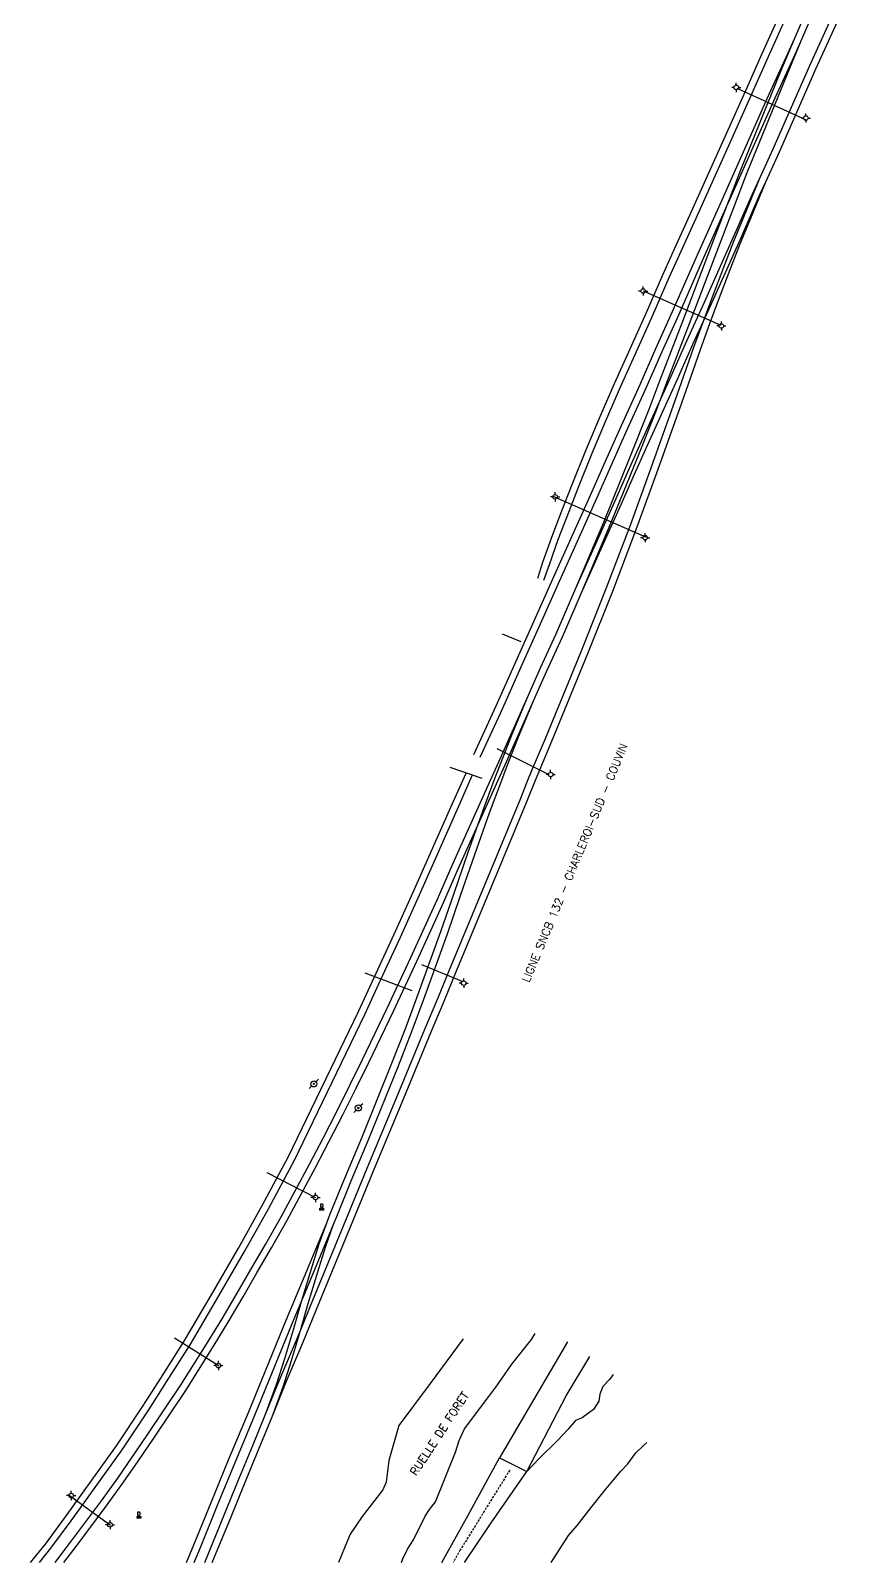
# Model space of a CAD drawing. Header units: millimetres. Extents: x 152000 to 153001, y 121000 to 122000.
# Drawn here: x 152595.6 to 152773.6, y 121000 to 121334.9 of the extents above; entities that cross this region are included whole.
import ezdxf

# ---------------------------------------------------------------- set-up
doc = ezdxf.new("R2010")
doc.units = ezdxf.units.MM
doc.linetypes.add('DASHED', pattern=[0.75, 0.5, -0.25])
doc.layers.get('0').update_dxf_attribs({"linetype": 'CONTINUOUS'})
for name, color, linetype in [('W0001', 6, 'DASHED'), ('W0008', 7, 'CONTINUOUS'), ('W0017', 7, 'CONTINUOUS'), ('W0211', 2, 'CONTINUOUS'), ('W0214', 2, 'CONTINUOUS'), ('W0438', 7, 'CONTINUOUS'), ('W0473', 7, 'CONTINUOUS'), ('W0610', 7, 'CONTINUOUS'), ('W0611', 7, 'CONTINUOUS'), ('W0700', 7, 'CONTINUOUS'), ('W0989', 7, 'CONTINUOUS')]:
    doc.layers.add(name, color=color, linetype=linetype)
doc.styles.get("Standard").update_dxf_attribs({"font": 'romans.shx', "width": 0.85})

# ---------------------------------------------------------------- blocks, each defined once
blk = doc.blocks.new('T610')
for p, q in [((-0.500001, 0), (-1.000002, 0)), ((0, 0.500001), (0, 1.000002)), ((0.500001, 0), (1.000002, 0)), ((0, -0.500001), (0, -1.000002))]:
    blk.add_line(p, q)
blk.add_ellipse((0, 0), major_axis=(-0.353554, 0.353554), ratio=1, start_param=3.926990817, end_param=10.2101761242)
blk = doc.blocks.new('T473')
for p, q in [((-0.166667, 0.166667), (0.166667, -0.166667)), ((-0.166667, -0.166667), (0.166667, 0.166667)), ((0.500001, 0.500001), (1.000002, 1.000002)), ((-1.000002, -1.000002), (-0.500001, -0.500001))]:
    blk.add_line(p, q)
blk.add_ellipse((0, 0), major_axis=(0.471405, 0.471405), ratio=1, start_param=5.4977871438, end_param=11.780972451)
blk = doc.blocks.new('T438')
for p, q in [((-0.4, 0.2), (0.4, 0.2)), ((-0.4, -0.2), (-0.4, 0.2)), ((0.15, 1.1), (-0.3, 1.1)), ((-0.3, 1.1), (-0.3, 0.5)), ((-0.3, 0.5), (0.15, 0.5)), ((0.3, 0.65), (0.3, 0.95)), ((0.4, 0.2), (0.4, -0.2))]:
    blk.add_line(p, q)
at = {"flags": 128}
for points in [[(-0.4, -0.2), (0.4, 0.2)], [(0.4, -0.2), (-0.4, -0.2)]]:
    blk.add_lwpolyline(points, dxfattribs=at)
for centre, major_axis, start_param, end_param in [((0.15, 0.95), (0.106, -0.106), 0.785398, 2.356194), ((0.15, 0.65), (0.106, 0.106), 3.926991, 5.497787)]:
    blk.add_ellipse(centre, major_axis=major_axis, ratio=1, start_param=start_param, end_param=end_param)

msp = doc.modelspace()

# ---------------------------------------------------------------- linework, layer by layer
at = {"layer": 'W0001'}
msp.add_lwpolyline([(152700.43, 121020.18), (152689.6, 121002.74), (152688.05, 121000)], dxfattribs=at)
at = {"layer": 'W0008'}
for points in [[(152685.58, 121000), (152691.35, 121010.32), (152698.21, 121022.89), (152704.19, 121019.84)], [(152690.55, 121000), (152696.33, 121008.64), (152704.19, 121019.84)]]:
    msp.add_lwpolyline(points, dxfattribs=at)
at = {"layer": 'W0017'}
for points in [[(152713.07, 121048.19), (152698.21, 121022.89)], [(152704.19, 121019.84), (152712.78, 121036.41), (152717.97, 121044.99)]]:
    msp.add_lwpolyline(points, dxfattribs=at)
at = {"layer": 'W0211'}
for points in [[(152676.75, 121000), (152677.06, 121000.78), (152678.02, 121002.85), (152679.39, 121004.94), (152681.89, 121010.09), (152682.85, 121011.59), (152684.17, 121013.21), (152686.17, 121018.1), (152688.52, 121024.07), (152689.36, 121026.65), (152690.55, 121029.2), (152695.87, 121036.28), (152697.39, 121038.32), (152698.74, 121040.3), (152700.88, 121043.3), (152705.21, 121048.74), (152705.99, 121050.03)], [(152709.51, 121000), (152713.28, 121005.89), (152715.14, 121008.07), (152718.24, 121012.01), (152721.08, 121015.6), (152724.74, 121019.97), (152726.24, 121021.58), (152728.04, 121023.93), (152729.67, 121025.52), (152730.39, 121026.2)]]:
    msp.add_lwpolyline(points, dxfattribs=at)
at = {"layer": 'W0214'}
for points in [[(152690.22, 121048.9), (152683.03, 121039.12), (152676.18, 121029.95), (152673.97, 121022.25), (152673.37, 121017.5), (152672.64, 121015.83), (152668.13, 121010), (152665.51, 121006.17), (152664.25, 121003.15), (152662.95, 121000)], [(152723.07, 121041.04), (152722.21, 121039.97), (152720.8, 121038.44), (152720.1, 121036.77), (152719.91, 121035.21), (152718.76, 121033.4), (152716.3, 121031.59), (152714.83, 121030.99), (152713.17, 121029.12), (152710.89, 121026.65), (152706.83, 121022.68), (152704.19, 121019.84)]]:
    msp.add_lwpolyline(points, dxfattribs=at)
at = {"layer": 'W0611'}
for points in [[(152765.49, 121315.27), (152750.2, 121322.29)], [(152746.65, 121270.44), (152729.7, 121277.91)], [(152730.36, 121224.07), (152709.9, 121233.06)], [(152698.74, 121203.04), (152702.87, 121201.35)], [(152697.6, 121177.94), (152709, 121172.23)], [(152694.39, 121171.4), (152687.38, 121173.81)], [(152690.25, 121126.96), (152681.17, 121130.66)], [(152679.04, 121124.97), (152668.82, 121128.82)], [(152647.27, 121085.23), (152657.93, 121079.79)], [(152627.08, 121049.11), (152636.82, 121043)], [(152603.83, 121014.87), (152613.09, 121008.14)]]:
    msp.add_lwpolyline(points, dxfattribs=at)
at = {"layer": 'W0700'}
for points in [[(152696.22, 121171), (152698.04, 121175.03), (152704.24, 121188.98), (152707.17, 121195.58), (152710.54, 121202.99), (152714.91, 121212.98), (152716.55, 121216.72), (152719.89, 121224.16), (152723.4, 121231.94), (152726.35, 121238.57), (152728.88, 121244.25), (152735.76, 121259.34), (152739.16, 121267.12), (152743.01, 121275.53), (152749.77, 121290.61), (152753.71, 121299.55), (152755.11, 121302.62), (152758.03, 121309.03), (152766.09, 121327.29), (152772.24, 121340.9)], [(152692.58, 121176.62), (152697.45, 121187.28), (152701.74, 121196.92), (152705.79, 121205.87), (152709.66, 121214.5), (152718.06, 121233.32), (152721.4, 121240.76), (152724.52, 121247.78), (152728.98, 121257.54), (152732.38, 121265.38), (152736.06, 121273.5), (152741.19, 121285.24), (152747.15, 121298.6), (152757.12, 121320.85), (152760.91, 121329.09), (152762.7, 121333.14), (152764.84, 121338.01)], [(152693.98, 121176.02), (152698.83, 121186.65), (152703.13, 121196.3), (152707.17, 121205.24), (152711.05, 121213.88), (152719.44, 121232.7), (152722.79, 121240.14), (152725.9, 121247.16), (152730.37, 121256.92), (152733.77, 121264.76), (152737.45, 121272.88), (152742.58, 121284.62), (152748, 121296.78), (152748.54, 121297.98), (152758.51, 121320.23), (152762.3, 121328.46), (152764.1, 121332.55), (152766.23, 121337.4)], [(152697.89, 121171), (152699.43, 121174.41), (152705.64, 121188.38), (152708.56, 121194.96), (152711.93, 121202.37), (152712.44, 121203.55), (152716.3, 121212.36), (152717.94, 121216.1), (152721.28, 121223.54), (152724.79, 121231.32), (152727.74, 121237.95), (152730.27, 121243.63), (152737.15, 121258.72), (152740.55, 121266.5), (152742.8, 121271.41), (152744.39, 121274.9), (152751.16, 121289.99), (152755.09, 121298.93), (152756.5, 121302.02), (152759.42, 121308.41), (152767.48, 121326.67), (152773.63, 121340.28)], [(152706.57, 121215.21), (152707.68, 121218.7), (152709.62, 121224.15), (152712.07, 121230.51), (152714.04, 121235.65), (152717.08, 121243.11), (152720.01, 121250.06), (152723.35, 121257.77), (152726.45, 121264.68), (152730.32, 121273.31), (152733.89, 121281.52), (152736.53, 121287.31), (152739.85, 121294.55), (152747.9, 121312.54), (152752.39, 121322.5), (152755.65, 121329.89), (152760.26, 121340.05)], [(152707.91, 121214.74), (152709.11, 121218.2), (152711.05, 121223.63), (152713.49, 121229.96), (152715.45, 121235.09), (152718.48, 121242.53), (152721.4, 121249.46), (152724.74, 121257.16), (152727.83, 121264.06), (152731.71, 121272.7), (152735.27, 121280.9), (152737.92, 121286.68), (152741.23, 121293.92), (152749.29, 121311.92), (152753.78, 121321.88), (152757.04, 121329.27), (152761.65, 121339.43)], [(152714.91, 121212.98), (152720.98, 121227.44), (152726.79, 121241.73), (152730.94, 121252.11), (152733.35, 121258.53), (152738.29, 121271.38), (152745.22, 121289.57), (152748, 121296.78), (152750.98, 121304.45), (152759.76, 121326.01), (152762.7, 121333.14)], [(152716.3, 121212.36), (152722.38, 121226.86), (152728.2, 121241.16), (152732.36, 121251.56), (152734.77, 121257.99), (152739.71, 121270.84), (152746.64, 121289.03), (152749.42, 121296.24), (152752.39, 121303.89), (152761.17, 121325.44), (152764.1, 121332.55)], [(152704.41, 121171), (152705.2, 121172.98), (152708.21, 121180.11), (152716.09, 121199.27), (152721.54, 121212.91), (152726.89, 121226.97), (152731.75, 121240.32), (152733.71, 121245.9), (152736.2, 121252.83), (152738.5, 121259.42), (152740.72, 121265.67), (152742.8, 121271.41), (152744.67, 121276.51), (152747.23, 121283.21), (152749.44, 121288.87), (152755.11, 121302.62)], [(152706.05, 121171), (152706.61, 121172.4), (152709.61, 121179.53), (152717.5, 121198.7), (152722.95, 121212.35), (152728.32, 121226.44), (152733.18, 121239.81), (152735.14, 121245.39), (152737.64, 121252.32), (152739.94, 121258.92), (152742.15, 121265.16), (152744.22, 121270.89), (152746.1, 121275.97), (152748.64, 121282.66), (152750.86, 121288.3), (152756.5, 121302.02)], [(152697.04, 121171), (152698.3, 121174.36), (152700.8, 121180.72), (152704.24, 121188.98)], [(152698.67, 121171), (152699.72, 121173.81), (152702.21, 121180.15), (152705.64, 121188.38)], [(152595.6, 121000), (152598.83, 121004.01), (152603.26, 121009.98), (152614.36, 121025.47), (152620.16, 121034.18), (152624.06, 121040.29), (152629.22, 121048.36), (152635.48, 121059.04), (152641.1, 121068.73), (152646.29, 121078.02), (152651.97, 121088.63), (152667.35, 121120.45), (152670.77, 121127.91), (152675.15, 121137.34), (152679.3, 121146.55), (152688.12, 121166.45), (152690.9, 121172.58)], [(152597.56, 121000), (152600.04, 121003.08), (152604.49, 121009.08), (152615.61, 121024.6), (152621.43, 121033.35), (152625.34, 121039.47), (152630.52, 121047.57), (152636.79, 121058.27), (152642.42, 121067.98), (152647.62, 121077.29), (152653.33, 121087.94), (152668.72, 121119.81), (152672.15, 121127.28), (152676.53, 121136.7), (152680.69, 121145.93), (152689.51, 121165.82), (152692.22, 121172.03)], [(152600.95, 121000), (152604.36, 121004.42), (152611.12, 121013.48), (152614.69, 121018.41), (152617.84, 121022.97), (152621.28, 121028.04), (152628.4, 121038.66), (152631.41, 121043.42), (152634.48, 121048.29), (152637.51, 121053.27), (152640.8, 121058.85), (152643.79, 121064.03), (152646.96, 121069.49), (152650.39, 121075.58), (152653.46, 121081.21), (152656.61, 121087.07), (152659.59, 121092.76), (152662.57, 121098.56), (152665.46, 121104.37), (152668.21, 121109.94), (152673.64, 121121.18), (152678.81, 121132.27), (152681.78, 121138.81), (152684.59, 121145.04), (152688.05, 121152.87), (152696.22, 121171)], [(152602.87, 121000), (152605.57, 121003.5), (152612.34, 121012.58), (152615.93, 121017.53), (152619.1, 121022.11), (152622.54, 121027.19), (152629.67, 121037.83), (152632.69, 121042.6), (152635.77, 121047.49), (152638.82, 121052.49), (152642.12, 121058.08), (152645.1, 121063.27), (152648.28, 121068.74), (152651.72, 121074.84), (152654.8, 121080.49), (152657.95, 121086.36), (152660.94, 121092.06), (152663.92, 121097.88), (152666.82, 121103.69), (152669.58, 121109.27), (152675.01, 121120.53), (152680.19, 121131.63), (152683.17, 121138.18), (152685.98, 121144.42), (152689.43, 121152.26), (152697.89, 121171)], [(152629.74, 121000), (152631.33, 121003.8), (152635.09, 121013.1), (152638.91, 121022.42), (152643.24, 121032.8), (152651.49, 121052.92), (152656.04, 121063.74), (152660.37, 121074.26), (152661.17, 121076.2), (152664.32, 121084.02), (152668.05, 121092.82), (152674.64, 121109.16), (152677.66, 121116.84), (152680.2, 121123.66), (152685.36, 121137.96), (152688.24, 121146.3), (152691.36, 121155.3), (152694.58, 121164.43), (152697.04, 121171)], [(152631.38, 121000), (152632.74, 121003.22), (152636.5, 121012.53), (152640.32, 121021.84), (152644.64, 121032.22), (152652.89, 121052.34), (152657.44, 121063.15), (152661.78, 121073.71), (152662.58, 121075.63), (152665.72, 121083.44), (152669.45, 121092.24), (152676.05, 121108.6), (152679.08, 121116.29), (152681.63, 121123.14), (152686.79, 121137.46), (152689.68, 121145.8), (152692.79, 121154.8), (152696.01, 121163.91), (152698.67, 121171)], [(152633.68, 121000), (152638.03, 121010.52), (152640.95, 121017.71), (152644.18, 121025.52), (152647, 121032.41), (152650.13, 121040.07), (152653.78, 121048.61), (152654.63, 121050.73), (152657.32, 121057.36), (152665.06, 121076.03), (152669.22, 121086.16), (152675.87, 121102.07), (152681.85, 121116.61), (152684.68, 121123.32), (152687.24, 121129.57), (152702.68, 121166.7), (152704.41, 121171)], [(152635.32, 121000), (152639.44, 121009.95), (152642.36, 121017.14), (152645.58, 121024.94), (152648.41, 121031.85), (152651.53, 121039.48), (152655.18, 121048.03), (152658.72, 121056.78), (152666.47, 121075.45), (152670.62, 121085.58), (152677.27, 121101.48), (152683.25, 121116.03), (152686.09, 121122.73), (152688.64, 121128.99), (152704.08, 121166.12), (152706.05, 121171)], [(152647, 121032.41), (152649.39, 121038.86), (152651.22, 121044.61), (152653.17, 121051.15), (152654.86, 121057.05), (152657.25, 121064.93), (152658.72, 121069.63), (152660.37, 121074.26)], [(152648.41, 121031.85), (152650.83, 121038.37), (152652.67, 121044.16), (152654.63, 121050.73), (152656.32, 121056.62), (152658.7, 121064.48), (152660.16, 121069.15), (152661.78, 121073.71)]]:
    msp.add_lwpolyline(points, dxfattribs=at)

# ---------------------------------------------------------------- block references
at = {"layer": 'W0438'}
for p in [(152659.3, 121077.21), (152619.28, 121009.85)]:
    msp.add_blockref('T438', p, dxfattribs=at)
at = {"layer": 'W0473'}
for p in [(152657.56, 121104.62), (152667.3, 121099.36)]:
    msp.add_blockref('T473', p, dxfattribs=at)
at = {"layer": 'W0610'}
for p in [(152749.98, 121322.49), (152765.2, 121315.8), (152729.61, 121277.97), (152746.71, 121270.33), (152710.35, 121232.97), (152730.05, 121224.04), (152709.37, 121172.26), (152690.34, 121126.65), (152657.93, 121079.79), (152636.68, 121043.03), (152604.48, 121014.62), (152612.98, 121008.23)]:
    msp.add_blockref('T610', p, dxfattribs=at)

# ---------------------------------------------------------------- texts
at = {"layer": 'W0989'}
for s, rotation, p in [('LIGNE SNCB 132 - CHARLEROI-SUD - COUVIN', 67.4385, (152704.66, 121126.63)), ('RUELLE DE FORET', 56.8411, (152679.95, 121018.8))]:
    msp.add_text(s, height=1.75, rotation=rotation, dxfattribs=at).set_placement(p)

doc.saveas('drawing.dxf')
